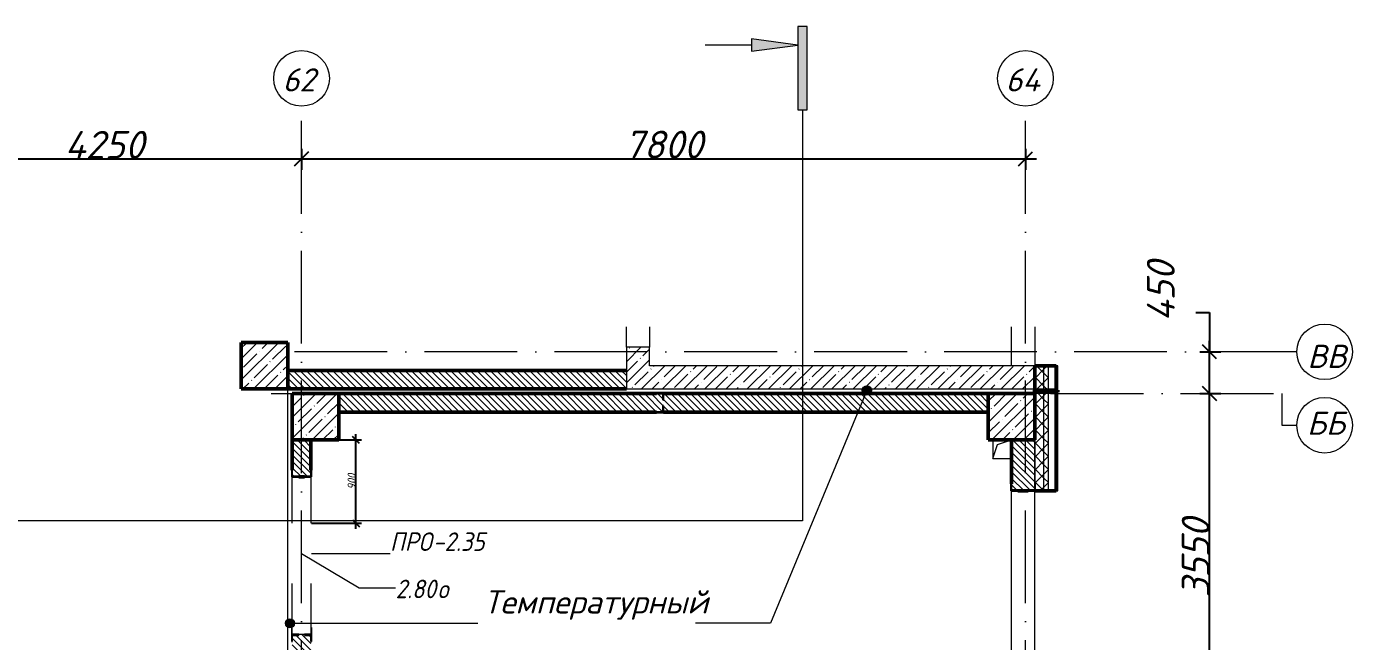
# Model space of a CAD drawing. Header units: millimetres. Extents: x -537608 to 253996, y -217170 to 186033.
# Drawn here: x -94262 to -79973, y -12632 to -5998 of the extents above; entities that cross this region are included whole.
import ezdxf

# ---------------------------------------------------------------- set-up
doc = ezdxf.new("R2010")
doc.units = ezdxf.units.MM
doc.linetypes.add('50_200_ШТРИХ_1Т_ш5_п1_п1_', pattern=[1400, 1000, -200, 0, -200])
for name, color, linetype, lineweight in [('A-____-____-DIMS', 7, 'Continuous', 9), ('A-FLOR-____-OTLN', 7, 'Continuous', 9), ('A-GENM-____-IDEN', 7, 'Continuous', 9), ('A-GENM-____-MCUT', 7, 'Continuous', 25), ('A-GENM-____-OTLN', 7, 'Continuous', 9), ('A-GENM-____-OTLN-1', 7, 'Continuous', 25), ('A-GLAZ-____-IDEN', 7, 'Continuous', 9), ('A-WALL-____-MCUT-1', 7, 'Continuous', 9), ('A-WALL-____-MCUT-2', 7, 'Continuous', 50), ('A-WALL-____-MCUT-3', 7, 'Continuous', 9), ('A-WALL-____-OTLN', 7, 'Continuous', 9), ('A-WALL-____-PATT-1', 7, 'Continuous', 9), ('A-WALL-FNSH-MCUT-1', 7, 'Continuous', 9), ('G-____-____-SYMB', 7, 'Continuous', 9), ('G-____-____-TEXT', 7, 'Continuous', 9), ('I-WALL-____-OTLN', 7, 'Continuous', 9), ('S-COLS-____-MCUT', 7, 'Continuous', 50), ('S-COLS-____-OTLN', 7, 'Continuous', 9), ('S-GRID-____-IDEN', 7, 'Continuous', 9), ('S-GRID-____-OTLN', 7, 'Continuous', 9), ('S-GRID-____-OTLN-1', 7, '50_200_ШТРИХ_1Т_ш5_п1_п1_', 9)]:
    doc.layers.add(name, color=color, linetype=linetype, lineweight=lineweight)
doc.layers.add('G-____-____-SYMB-1', color=9, linetype='Continuous', lineweight=9, true_color=0x808080)
doc.styles.add('ISOCPEUR_I', font='isocpeui.ttf', dxfattribs={"height": 300})
doc.styles.add('ISOCPEUR_I_7', font='isocpeui.ttf', dxfattribs={"width": 0.9, "height": 90})
doc.styles.add('ISOCPEUR_I_9', font='isocpeui.ttf', dxfattribs={"width": 0.9, "height": 250})
doc.dimstyles.new('ISO-1_8_0_9К_СРЕДНИЙ_Кладочные_2', dxfattribs={"dimscale": 304.8, "dimtxt": 89.638306, "dimasz": 0.246063, "dimexe": 0.19685, "dimexo": 0, "dimgap": 0, "dimtad": 1, "dimdec": 3, "dimrnd": 0.001, "dimdsep": 46, "dimtxsty": 'ISOCPEUR_I_7', "dimblk1": 'OBLIQUE', "dimblk2": 'OBLIQUE', "dimsah": 1, "dimcen": 0.09, "dimdle": 0.19685, "dimazin": 0, "dimtfac": 1, "dimtdec": 4, "dimtix": 1, "dimtmove": 1, "dimatfit": 3, "dimfxl": 1, "dimtvp": 1, "dimtolj": 1, "dimtzin": 0, "dimarcsym": 2})
doc.dimstyles.new('ISO-2_5_0_9К_БОЛЬШОЙ_ОСИ', dxfattribs={"dimscale": 304.8, "dimtxt": 248.995294, "dimasz": 0.492126, "dimexe": 0.393701, "dimexo": 0, "dimgap": 0, "dimtad": 1, "dimdec": 0, "dimzin": 0, "dimdsep": 46, "dimtxsty": 'ISOCPEUR_I', "dimblk1": 'OBLIQUE', "dimblk2": 'OBLIQUE', "dimsah": 1, "dimcen": 0.09, "dimdle": 0.393701, "dimazin": 0, "dimtfac": 1, "dimtdec": 4, "dimtix": 1, "dimtmove": 0, "dimatfit": 3, "dimfxl": 1, "dimtvp": 1, "dimtolj": 1, "dimtzin": 0, "dimarcsym": 2})
doc.dimstyles.new('ISO-2_5_0_9К_БОЛЬШОЙ_ОСИ_1', dxfattribs={"dimscale": 304.8, "dimtxt": 248.995294, "dimasz": 0.492126, "dimexe": 0.393701, "dimexo": 0, "dimgap": 0, "dimtad": 1, "dimdec": 0, "dimzin": 0, "dimdsep": 46, "dimtxsty": 'ISOCPEUR_I', "dimblk1": 'OBLIQUE', "dimblk2": 'OBLIQUE', "dimsah": 1, "dimcen": 0.09, "dimdle": 0.393701, "dimazin": 0, "dimtfac": 1, "dimtdec": 4, "dimtix": 1, "dimtmove": 1, "dimatfit": 3, "dimfxl": 1, "dimtvp": 1, "dimtolj": 1, "dimtzin": 0, "dimarcsym": 2})
pattern_1 = [(135, (-184647.673, -56738.29), (-35.35534, -35.35534), [])]
pattern_2 = [(45, (-184647.67, -56738.29), (-70.71068, 70.71068), []), (135, (-184647.67, -56738.29), (-70.71068, -70.71068), [])]
pattern_3 = [(45, (-184647.67, -56738.29), (-114.04925, 114.04925), []), (45, (-184533.62, -56738.29), (-114.04925, 114.04925), [201.612, -40.322, 3.353, -36.97])]
pattern_4 = [(45, (-184647.67, -56738.29), (-85.53659, 85.53659), []), (45, (-184590.65, -56738.29), (-85.53659, 85.53659), [])]

# ---------------------------------------------------------------- blocks, each defined once
blk = doc.blocks.new('BSC_Колонна _Прямоугольная - 500х500-V119-АР1_План отверстий 2 этажа в осях 1-64_А-ГГ')
at = {"layer": 'S-COLS-____-OTLN'}
h = blk.add_hatch(dxfattribs=at)
h.set_pattern_fill('FP_149', color=256, style=0, pattern_type=2)
h.set_pattern_definition([(45, (-101000, -46531.04), (-114.04925, 114.04925), []), (45, (-100885.95, -46531.04), (-114.04925, 114.04925), [201.613, -40.323, 3.353, -36.97])])
h.paths.add_polyline_path([(-250, -250), (250, -250), (250, 250), (-250, 250), (-250, -215)], flags=0)
at = {"layer": 'S-COLS-____-MCUT'}
for p, q in [((250, 250), (-250, 250)), ((-250, 250), (-250, -250)), ((250, -250), (250, 250)), ((-250, -250), (250, -250))]:
    blk.add_line(p, q, dxfattribs=at)
blk = doc.blocks.new('BSC_Колонна _Прямоугольная - 500х500-V120-АР1_План отверстий 2 этажа в осях 1-64_А-ГГ')
at = {"layer": 'S-COLS-____-OTLN'}
h = blk.add_hatch(dxfattribs=at)
h.set_pattern_fill('FP_150', color=256, style=0, pattern_type=2)
h.set_pattern_definition([(45, (-93500, -46531.04), (-114.04925, 114.04925), []), (45, (-93385.95, -46531.04), (-114.04925, 114.04925), [201.613, -40.323, 3.353, -36.97])])
h.paths.add_polyline_path([(-250, -250), (250, -250), (250, 250), (-250, 250)], flags=0)
at = {"layer": 'S-COLS-____-MCUT'}
for p, q in [((250, 250), (-250, 250)), ((-250, 250), (-250, -250)), ((250, -250), (250, 250)), ((-250, -250), (250, -250))]:
    blk.add_line(p, q, dxfattribs=at)
blk = doc.blocks.new('BSC_Колонна _Прямоугольная - 500х500-V128-АР1_План отверстий 2 этажа в осях 1-64_А-ГГ')
at = {"layer": 'S-COLS-____-OTLN'}
h = blk.add_hatch(dxfattribs=at)
h.set_pattern_fill('FP_158', color=256, style=0, pattern_type=2)
h.set_pattern_definition([(45, (-92950, -47081.04), (-114.04925, 114.04925), []), (45, (-92835.95, -47081.04), (-114.04925, 114.04925), [201.613, -40.323, 3.353, -36.97])])
h.paths.add_polyline_path([(-250, -250), (250, -250), (250, 250), (-250, 250)], flags=0)
at = {"layer": 'S-COLS-____-MCUT'}
for p, q in [((250, 250), (-250, 250)), ((-250, 250), (-250, -250)), ((250, -250), (250, 250)), ((-250, -250), (250, -250))]:
    blk.add_line(p, q, dxfattribs=at)
blk = doc.blocks.new('Фахверк_СКБ_Уголок - 250_2700-27497298-АР1_План отверстий 2 этажа в осях 1-64_А-ГГ')
at = {"layer": 'A-GENM-____-MCUT'}
for p, q in [((200, 181), (125, 181)), ((125, 181), (125, 106)), ((131, 106), (131, 175)), ((131, 175), (200, 175)), ((200, 175), (200, 181)), ((125, 106), (131, 106)), ((131, -6), (125, -6)), ((125, -6), (125, -81)), ((125, -81), (200, -81)), ((131, -75), (131, -6)), ((200, -75), (131, -75)), ((200, -81), (200, -75))]:
    blk.add_line(p, q, dxfattribs=at)
blk = doc.blocks.new('Фахверк_СКБ_Уголок - 200_3550-28267367-АР1_План отверстий 2 этажа в осях 1-64_А-ГГ')
at = {"layer": 'A-GENM-____-MCUT'}
for p, q in [((200, 156), (125, 156)), ((125, 156), (125, 81)), ((131, 81), (131, 150)), ((131, 150), (200, 150)), ((200, 150), (200, 156)), ((125, 81), (131, 81)), ((131, 19), (125, 19)), ((125, 19), (125, -56)), ((131, -50), (131, 19)), ((125, -56), (200, -56)), ((200, -50), (131, -50)), ((200, -56), (200, -50))]:
    blk.add_line(p, q, dxfattribs=at)
blk = doc.blocks.new('Фахверк_СКБ_Уголок - 200_3960-28268576-АР1_План отверстий 2 этажа в осях 1-64_А-ГГ')
at = {"layer": 'A-GENM-____-MCUT'}
for p, q in [((200, 156), (125, 156)), ((125, 156), (125, 81)), ((131, 81), (131, 150)), ((131, 150), (200, 150)), ((200, 150), (200, 156)), ((125, 81), (131, 81)), ((131, 19), (125, 19)), ((125, 19), (125, -56)), ((131, -50), (131, 19)), ((125, -56), (200, -56)), ((200, -50), (131, -50)), ((200, -56), (200, -50))]:
    blk.add_line(p, q, dxfattribs=at)
blk = doc.blocks.new('154_Стойка_СКБ_Уголок - СМ-2480_200-28346303-АР1_План отверстий 2 этажа в осях 1-64_А-ГГ')
at = {"layer": 'A-GENM-____-MCUT'}
for p, q in [((125, 156), (125, 81)), ((200, 156), (125, 156)), ((131, 81), (131, 150)), ((131, 150), (200, 150)), ((200, 150), (200, 156)), ((125, 81), (131, 81)), ((131, 19), (125, 19)), ((125, 19), (125, -56)), ((131, -50), (131, 19)), ((125, -56), (200, -56)), ((200, -50), (131, -50)), ((200, -56), (200, -50))]:
    blk.add_line(p, q, dxfattribs=at)
blk = doc.blocks.new('Стойка_Влож_Полоса боковая - Полоса-28213942-АР1_План отверстий 2 этажа в осях 1-64_А-ГГ')
at = {"layer": 'A-GENM-____-OTLN'}
for p, q in [((-5, 60), (0, 60)), ((-5, -60), (-5, 60)), ((0, 31), (0, -31)), ((0, -60), (-5, -60))]:
    blk.add_line(p, q, dxfattribs=at)
blk = doc.blocks.new('Стойка_Влож_Уголок_Опорный - Уголок-28213941-АР1_План отверстий 2 этажа в осях 1-64_А-ГГ')
at = {"layer": 'A-GENM-____-OTLN'}
for p, q in [((-212, -6), (-212, 0)), ((0, 0), (0, -6)), ((-212, -75), (-212, -6)), ((-212, -6), (-206, -6)), ((-212, -75), (-206, -75)), ((-6, -6), (0, -6)), ((-6, -75), (0, -75)), ((0, -6), (0, -75))]:
    blk.add_line(p, q, dxfattribs=at)
blk = doc.blocks.new('AR_Отверстие прямоугольное _в плите_ - AR_Отверстие прямоугольное _в плите_-30511543-АР1_План отверстий 2 этажа в осях 1-64_А-ГГ')
at = {"layer": 'A-GENM-____-OTLN'}
for p, q in [((-100, 100), (-100, -100)), ((-100, -100), (-50, 50)), ((-50, 50), (100, 100)), ((-100, -100), (100, -100))]:
    blk.add_line(p, q, dxfattribs=at)
blk = doc.blocks.new('Стены 13 - Стены 4-31812941-АР1_План отверстий 2 этажа в осях 1-64_А-ГГ')
at = {"layer": 'A-WALL-____-MCUT-2'}
for p, q in [((-1844, 41030), (-1844, 41010)), ((-1594, 41030), (-1844, 41030)), ((-1844, 41010), (-1594, 41010)), ((-1594, 41010), (-1594, 41030))]:
    blk.add_line(p, q, dxfattribs=at)
blk = doc.blocks.new('Ось сетки - Круг_Ø6_00__ISO-2_5_0_9K_-25732049-АР1_План отверстий 2 этажа в осях 1-64_А-ГГ')
at = {"layer": 'S-GRID-____-IDEN'}
blk.add_circle((0, 0), 3, dxfattribs=at)
blk = doc.blocks.new('_Oblique')
at = {"color": 0, "linetype": 'ByBlock', "lineweight": -2}
blk.add_line((-0.5, -0.5), (0.5, 0.5), dxfattribs=at)
blk = doc.blocks.new('*D2522')
at = {"layer": 'A-____-____-DIMS', "color": 0, "lineweight": -2, "transparency": 16777216}
for p, q in [((-81513, -13627), (-81513, -9837)), ((-81619, -9957), (-81393, -9957)), ((-81619, -13507), (-81393, -13507))]:
    blk.add_line(p, q, dxfattribs=at)
at = {"layer": 'Defpoints', "color": 0, "transparency": 16777216}
for p in [(-81619, -9957), (-81513, -9957), (-81619, -13507)]:
    blk.add_point(p, dxfattribs=at)
at = {"layer": 'A-____-____-DIMS', "color": 0, "lineweight": -2, "transparency": 16777216, "xscale": 150, "yscale": 150, "zscale": 150}
for p, rotation in [((-81513, -9957), 90), ((-81513, -13507), 270)]:
    blk.add_blockref('_Oblique', p, dxfattribs=dict(at, rotation=rotation))
at = {"layer": 'A-____-____-DIMS', "color": 0, "transparency": 16777216, "insert": (-81663, -11732), "char_height": 300, "width": 758.48, "attachment_point": 5, "rotation": 90, "style": 'ISOCPEUR_I'}
blk.add_mtext('\\A1;3550', dxfattribs=at)
blk = doc.blocks.new('*D2523')
at = {"layer": 'A-____-____-DIMS', "color": 0, "lineweight": -2, "transparency": 16777216}
for p, q in [((-81663, -9084), (-81513, -9084)), ((-81513, -9084), (-81513, -9507)), ((-81513, -10077), (-81513, -9387)), ((-81619, -9507), (-81393, -9507)), ((-81619, -9957), (-81393, -9957))]:
    blk.add_line(p, q, dxfattribs=at)
at = {"layer": 'Defpoints', "color": 0, "transparency": 16777216}
for p in [(-81619, -9507), (-81513, -9507), (-81619, -9957)]:
    blk.add_point(p, dxfattribs=at)
at = {"layer": 'A-____-____-DIMS', "color": 0, "lineweight": -2, "transparency": 16777216, "xscale": 150, "yscale": 150, "zscale": 150}
for p, rotation in [((-81513, -9507), 90), ((-81513, -9957), 270)]:
    blk.add_blockref('_Oblique', p, dxfattribs=dict(at, rotation=rotation))
at = {"layer": 'A-____-____-DIMS', "color": 0, "transparency": 16777216, "insert": (-82189, -9180), "char_height": 300, "width": 591.84, "attachment_point": 1, "rotation": 90, "line_spacing_factor": 1.149209, "style": 'ISOCPEUR_I'}
blk.add_mtext('\\A1;450', dxfattribs=at)
blk = doc.blocks.new('Разрез - Заголовок разреза-10218885-АР1_План отверстий 2 этажа в осях 1-64_А-ГГ')
at = {"layer": 'G-____-____-SYMB'}
for points in [[(0, 0.5), (0, -0.5), (-9, -0.5), (-9, 0.5)], [(-6.34, -5.5), (-7.66, -5.5), (-7, -0.5)]]:
    blk.add_hatch(color=256, dxfattribs=at).paths.add_polyline_path(points, flags=0)
for p, q in [((0, 0.5), (-9, 0.5)), ((-9, 0.5), (-9, -0.5)), ((0, -0.5), (0, 0.5)), ((-9, -0.5), (0, -0.5)), ((-7, -0.5), (-7.66, -5.5)), ((-6.34, -5.5), (-7, -0.5)), ((-7.66, -5.5), (-6.34, -5.5)), ((-7, -5.5), (-7, -10.5))]:
    blk.add_line(p, q, dxfattribs=at)
blk = doc.blocks.new('*D2411')
at = {"layer": 'A-____-____-DIMS', "color": 0, "lineweight": -2, "transparency": 16777216}
for p, q in [((-95668, -7424), (-91178, -7424)), ((-95548, -7317), (-95548, -7544)), ((-91298, -7317), (-91298, -7544))]:
    blk.add_line(p, q, dxfattribs=at)
at = {"layer": 'Defpoints', "color": 0, "transparency": 16777216}
for p in [(-95548, -7317), (-91298, -7317), (-91298, -7424)]:
    blk.add_point(p, dxfattribs=at)
at = {"layer": 'A-____-____-DIMS', "color": 0, "lineweight": -2, "transparency": 16777216, "xscale": 150, "yscale": 150, "zscale": 150, "rotation": 180}
blk.add_blockref('_Oblique', (-95548, -7424), dxfattribs=at)
at = {"layer": 'A-____-____-DIMS', "color": 0, "lineweight": -2, "transparency": 16777216, "xscale": 150, "yscale": 150, "zscale": 150}
blk.add_blockref('_Oblique', (-91298, -7424), dxfattribs=at)
at = {"layer": 'A-____-____-DIMS', "color": 0, "transparency": 16777216, "insert": (-93423, -7274), "char_height": 300, "width": 781.46, "attachment_point": 5, "style": 'ISOCPEUR_I'}
blk.add_mtext('\\A1;4250', dxfattribs=at)
blk = doc.blocks.new('*D2412')
at = {"layer": 'A-____-____-DIMS', "color": 0, "lineweight": -2, "transparency": 16777216}
for p, q in [((-91418, -7424), (-83378, -7424)), ((-91298, -7317), (-91298, -7544)), ((-83498, -7317), (-83498, -7544))]:
    blk.add_line(p, q, dxfattribs=at)
at = {"layer": 'Defpoints', "color": 0, "transparency": 16777216}
for p in [(-91298, -7317), (-83498, -7317), (-83498, -7424)]:
    blk.add_point(p, dxfattribs=at)
at = {"layer": 'A-____-____-DIMS', "color": 0, "lineweight": -2, "transparency": 16777216, "xscale": 150, "yscale": 150, "zscale": 150, "rotation": 180}
blk.add_blockref('_Oblique', (-91298, -7424), dxfattribs=at)
at = {"layer": 'A-____-____-DIMS', "color": 0, "lineweight": -2, "transparency": 16777216, "xscale": 150, "yscale": 150, "zscale": 150}
blk.add_blockref('_Oblique', (-83498, -7424), dxfattribs=at)
at = {"layer": 'A-____-____-DIMS', "color": 0, "transparency": 16777216, "insert": (-87398, -7272), "char_height": 300, "width": 758.48, "attachment_point": 5, "style": 'ISOCPEUR_I'}
blk.add_mtext('\\A1;7800', dxfattribs=at)
blk = doc.blocks.new('*D2435')
at = {"layer": 'A-____-____-DIMS', "color": 0, "lineweight": -2, "transparency": 16777216}
for p, q in [((-90712, -11417), (-90712, -10397)), ((-90898, -10457), (-90652, -10457)), ((-91192, -11357), (-90652, -11357))]:
    blk.add_line(p, q, dxfattribs=at)
at = {"layer": 'Defpoints', "color": 0, "transparency": 16777216}
for p in [(-90898, -10457), (-90712, -10457), (-91192, -11357)]:
    blk.add_point(p, dxfattribs=at)
at = {"layer": 'A-____-____-DIMS', "color": 0, "lineweight": -2, "transparency": 16777216, "xscale": 75, "yscale": 75, "zscale": 75}
for p, rotation in [((-90712, -10457), 90), ((-90712, -11357), 270)]:
    blk.add_blockref('_Oblique', p, dxfattribs=dict(at, rotation=rotation))
at = {"layer": 'A-____-____-DIMS', "color": 0, "transparency": 16777216, "insert": (-90757, -10907), "char_height": 90, "width": 409.58, "attachment_point": 5, "rotation": 90, "style": 'ISOCPEUR_I_7'}
blk.add_mtext('\\A1;900', dxfattribs=at)

msp = doc.modelspace()

# ---------------------------------------------------------------- hatches: boundary and pattern name
at = {"layer": 'A-WALL-____-PATT-1'}
h = msp.add_hatch(dxfattribs=at)
h.set_pattern_fill('FP_25', color=256, style=0, pattern_type=2)
h.set_pattern_definition(pattern_3)
h.paths.add_polyline_path([(-87547.6725, -9657.2474), (-87547.6725, -9457.2474), (-87797.6725, -9457.2474), (-87797.6725, -9657.2474)], flags=0)
h = msp.add_hatch(dxfattribs=at)
h.set_pattern_fill('FP_6', color=256, style=0, pattern_type=2)
h.set_pattern_definition(pattern_1)
h.paths.add_polyline_path([(-87797.6725, -9907.2474), (-87797.6725, -9707.2474), (-91447.6725, -9707.2474), (-91447.6725, -9907.2474), (-89218.2906, -9907.2474)], flags=0)
h = msp.add_hatch(dxfattribs=at)
h.set_pattern_fill('FP_25', color=256, style=0, pattern_type=2)
h.set_pattern_definition(pattern_3)
h.paths.add_polyline_path([(-83397.6725, -9907.2474), (-83397.6725, -9657.2474), (-87797.6725, -9657.2474), (-87797.6725, -9907.2474), (-83915.8977, -9907.2474)], flags=0)
h = msp.add_hatch(dxfattribs=at)
h.set_pattern_fill('FP_1', color=256, style=0, pattern_type=2)
h.set_pattern_definition(pattern_2)
h.paths.add_polyline_path([(-83297.6725, -9922.2474), (-83297.6725, -9657.2474), (-83397.6725, -9657.2474), (-83397.6725, -9922.2474)], flags=0)
h = msp.add_hatch(dxfattribs=at)
h.set_pattern_fill('FP_1', color=256, style=0, pattern_type=2)
h.set_pattern_definition(pattern_2)
h.paths.add_polyline_path([(-83247.6725, -9922.2474), (-83247.6725, -9657.2474), (-83297.6725, -9657.2474), (-83297.6725, -9922.2474)], flags=0)
h = msp.add_hatch(dxfattribs=at)
h.set_pattern_fill('FP_3', color=256, style=0, pattern_type=2)
h.set_pattern_definition(pattern_4)
h.paths.add_polyline_path([(-83147.6725, -9922.2474), (-83147.6725, -9657.2474), (-83167.6725, -9657.2474), (-83167.6725, -9922.2474)], flags=0)
h = msp.add_hatch(dxfattribs=at)
h.set_pattern_fill('FP_6', color=256, style=0, pattern_type=2)
h.set_pattern_definition(pattern_1)
h.paths.add_polyline_path([(-83897.6725, -10157.2474), (-83897.6725, -9957.2474), (-87397.6725, -9957.2474), (-87397.6725, -10026.2474), (-87403.6725, -10026.2474), (-87403.6725, -9957.2474), (-90897.6725, -9957.2474), (-90897.6725, -10157.2474), (-87403.6725, -10157.2474), (-87403.6725, -10088.2474), (-87397.6725, -10088.2474), (-87397.6725, -10157.2474), (-83915.8977, -10157.2474)], flags=0)
h = msp.add_hatch(dxfattribs=at)
h.set_pattern_fill('FP_1', color=256, style=0, pattern_type=2)
h.set_pattern_definition(pattern_2)
h.paths.add_polyline_path([(-83297.6725, -58757.2474), (-83297.6725, -57807.2474), (-83391.6725, -57807.2474), (-83391.6725, -57882.2474), (-83397.6725, -57882.2474), (-83397.6725, -58757.2474)], flags=0)
h.paths.add_polyline_path([(-83391.6725, -56007.2474), (-83297.6725, -56007.2474), (-83297.6725, -54807.2474), (-83391.6725, -54807.2474), (-83391.6725, -54882.2474), (-83397.6725, -54882.2474), (-83397.6725, -55932.2474), (-83391.6725, -55932.2474), (-83391.6725, -56002.3808)], flags=0)
h.paths.add_polyline_path([(-83391.6725, -53007.2474), (-83297.6725, -53007.2474), (-83297.6725, -51807.2474), (-83391.6725, -51807.2474), (-83391.6725, -51882.2474), (-83397.6725, -51882.2474), (-83397.6725, -52932.2474), (-83391.6725, -52932.2474), (-83391.6725, -53001.2474)], flags=0)
h.paths.add_polyline_path([(-83297.6725, -50007.2474), (-83297.6725, -48807.2474), (-83391.6725, -48807.2474), (-83391.6725, -48882.2474), (-83397.6725, -48882.2474), (-83397.6725, -49932.2474), (-83391.6725, -49932.2474), (-83391.6725, -50007.2474)], flags=0)
h.paths.add_polyline_path([(-83297.6725, -47007.2474), (-83297.6725, -45807.2474), (-83391.6725, -45807.2474), (-83391.6725, -45882.2474), (-83397.6725, -45882.2474), (-83397.6725, -46932.2474), (-83391.6725, -46932.2474), (-83391.6725, -47007.2474)], flags=0)
h.paths.add_polyline_path([(-83297.6725, -44007.2474), (-83297.6725, -42807.2474), (-83391.6725, -42807.2474), (-83391.6725, -42882.2474), (-83397.6725, -42882.2474), (-83397.6725, -43932.2474), (-83391.6725, -43932.2474), (-83391.6725, -44007.2474)], flags=0)
h.paths.add_polyline_path([(-83391.6725, -41007.2474), (-83297.6725, -41007.2474), (-83297.6725, -39807.2474), (-83391.6725, -39807.2474), (-83391.6725, -39882.2474), (-83397.6725, -39882.2474), (-83397.6725, -40932.2474), (-83391.6725, -40932.2474), (-83391.6725, -41001.2474)], flags=0)
h.paths.add_polyline_path([(-83391.6725, -38007.2474), (-83297.6725, -38007.2474), (-83297.6725, -36807.2474), (-83391.6725, -36807.2474), (-83391.6725, -36882.2474), (-83397.6725, -36882.2474), (-83397.6725, -37932.2474), (-83391.6725, -37932.2474), (-83391.6725, -38001.2474)], flags=0)
h.paths.add_polyline_path([(-83297.6725, -32007.2474), (-83297.6725, -30807.2474), (-83391.6725, -30807.2474), (-83391.6725, -30882.2474), (-83397.6725, -30882.2474), (-83397.6725, -31932.2474), (-83391.6725, -31932.2474), (-83391.6725, -32007.2474)], flags=0)
h.paths.add_polyline_path([(-83391.6725, -29007.2474), (-83297.6725, -29007.2474), (-83297.6725, -27807.2474), (-83391.6725, -27807.2474), (-83391.6725, -27882.2474), (-83397.6725, -27882.2474), (-83397.6725, -28932.2474), (-83391.6725, -28932.2474), (-83391.6725, -29001.2474)], flags=0)
h.paths.add_polyline_path([(-83391.6725, -26007.2474), (-83297.6725, -26007.2474), (-83297.6725, -24807.2474), (-83391.6725, -24807.2474), (-83391.6725, -24882.2474), (-83397.6725, -24882.2474), (-83397.6725, -25932.2474), (-83391.6725, -25932.2474), (-83391.6725, -26001.2474)], flags=0)
h.paths.add_polyline_path([(-83297.6725, -23007.2474), (-83297.6725, -21807.2474), (-83391.6725, -21807.2474), (-83391.6725, -21882.2474), (-83397.6725, -21882.2474), (-83397.6725, -22932.2474), (-83391.6725, -22932.2474), (-83391.6725, -23007.2474)], flags=0)
h.paths.add_polyline_path([(-83391.6725, -20007.2474), (-83297.6725, -20007.2474), (-83297.6725, -18807.2474), (-83391.6725, -18807.2474), (-83391.6725, -18882.2474), (-83397.6725, -18882.2474), (-83397.6725, -19932.2474), (-83391.6725, -19932.2474), (-83391.6725, -20001.2474)], flags=0)
h.paths.add_polyline_path([(-83297.6725, -17007.2474), (-83297.6725, -15807.2474), (-83391.6725, -15807.2474), (-83391.6725, -15882.2474), (-83397.6725, -15882.2474), (-83397.6725, -16932.2474), (-83391.6725, -16932.2474), (-83391.6725, -17007.2474)], flags=0)
h.paths.add_polyline_path([(-83391.6725, -11007.2474), (-83297.6725, -11007.2474), (-83297.6725, -9942.2474), (-83397.6725, -9942.2474), (-83397.6725, -10932.2474), (-83391.6725, -10932.2474), (-83391.6725, -11001.2474)], flags=0)
h = msp.add_hatch(dxfattribs=at)
h.set_pattern_fill('FP_1', color=256, style=0, pattern_type=2)
h.set_pattern_definition(pattern_2)
h.paths.add_polyline_path([(-83297.6725, -58807.2474), (-83247.6725, -58807.2474), (-83247.6725, -57807.2474), (-83297.6725, -57807.2474), (-83297.6725, -58757.2474)], flags=0)
h.paths.add_polyline_path([(-83297.6725, -56007.2474), (-83247.6725, -56007.2474), (-83247.6725, -54807.2474), (-83297.6725, -54807.2474), (-83297.6725, -56002.3808)], flags=0)
h.paths.add_polyline_path([(-83247.6725, -53007.2474), (-83247.6725, -51807.2474), (-83297.6725, -51807.2474), (-83297.6725, -53007.2474)], flags=0)
h.paths.add_polyline_path([(-83297.6725, -50007.2474), (-83247.6725, -50007.2474), (-83247.6725, -48807.2474), (-83297.6725, -48807.2474), (-83297.6725, -49982.4228)], flags=0)
h.paths.add_polyline_path([(-83297.6725, -47007.2474), (-83247.6725, -47007.2474), (-83247.6725, -45807.2474), (-83297.6725, -45807.2474), (-83297.6725, -46542.4469)], flags=0)
h.paths.add_polyline_path([(-83247.6725, -44007.2474), (-83247.6725, -42807.2474), (-83297.6725, -42807.2474), (-83297.6725, -44007.2474)], flags=0)
h.paths.add_polyline_path([(-83297.6725, -41007.2474), (-83247.6725, -41007.2474), (-83247.6725, -39807.2474), (-83297.6725, -39807.2474), (-83297.6725, -40522.4889)], flags=0)
h.paths.add_polyline_path([(-83297.6725, -38007.2474), (-83247.6725, -38007.2474), (-83247.6725, -36807.2474), (-83297.6725, -36807.2474), (-83297.6725, -37082.5129)], flags=0)
h.paths.add_polyline_path([(-83247.6725, -32007.2474), (-83247.6725, -30807.2474), (-83297.6725, -30807.2474), (-83297.6725, -32007.2474)], flags=0)
h.paths.add_polyline_path([(-83247.6725, -29007.2474), (-83247.6725, -27807.2474), (-83297.6725, -27807.2474), (-83297.6725, -29007.2474)], flags=0)
h.paths.add_polyline_path([(-83247.6725, -26007.2474), (-83247.6725, -24807.2474), (-83297.6725, -24807.2474), (-83297.6725, -26007.2474)], flags=0)
h.paths.add_polyline_path([(-83247.6725, -23007.2474), (-83247.6725, -21807.2474), (-83297.6725, -21807.2474), (-83297.6725, -23007.2474)], flags=0)
h.paths.add_polyline_path([(-83297.6725, -20007.2474), (-83247.6725, -20007.2474), (-83247.6725, -18807.2474), (-83297.6725, -18807.2474), (-83297.6725, -19882.633)], flags=0)
h.paths.add_polyline_path([(-83247.6725, -17007.2474), (-83247.6725, -15807.2474), (-83297.6725, -15807.2474), (-83297.6725, -17007.2474)], flags=0)
h.paths.add_polyline_path([(-83297.6725, -11007.2474), (-83247.6725, -11007.2474), (-83247.6725, -9942.2474), (-83297.6725, -9942.2474), (-83297.6725, -10422.699)], flags=0)
h = msp.add_hatch(dxfattribs=at)
h.set_pattern_fill('FP_3', color=256, style=0, pattern_type=2)
h.set_pattern_definition(pattern_4)
h.paths.add_polyline_path([(-83167.6725, -58907.2474), (-83147.6725, -58907.2474), (-83147.6725, -57807.2474), (-83167.6725, -57807.2474), (-83167.6725, -58887.2474)], flags=0)
h.paths.add_polyline_path([(-83147.6725, -56007.2474), (-83147.6725, -54807.2474), (-83167.6725, -54807.2474), (-83167.6725, -56007.2474)], flags=0)
h.paths.add_polyline_path([(-83147.6725, -53007.2474), (-83147.6725, -51807.2474), (-83167.6725, -51807.2474), (-83167.6725, -53007.2474)], flags=0)
h.paths.add_polyline_path([(-83147.6725, -50007.2474), (-83147.6725, -48807.2474), (-83167.6725, -48807.2474), (-83167.6725, -50007.2474)], flags=0)
h.paths.add_polyline_path([(-83167.6725, -47007.2474), (-83147.6725, -47007.2474), (-83147.6725, -45807.2474), (-83167.6725, -45807.2474), (-83167.6725, -46542.4469)], flags=0)
h.paths.add_polyline_path([(-83167.6725, -44007.2474), (-83147.6725, -44007.2474), (-83147.6725, -42807.2474), (-83167.6725, -42807.2474), (-83167.6725, -43962.4649)], flags=0)
h.paths.add_polyline_path([(-83167.6725, -41007.2474), (-83147.6725, -41007.2474), (-83147.6725, -39807.2474), (-83167.6725, -39807.2474), (-83167.6725, -40522.4889)], flags=0)
h.paths.add_polyline_path([(-83167.6725, -38007.2474), (-83147.6725, -38007.2474), (-83147.6725, -36807.2474), (-83167.6725, -36807.2474), (-83167.6725, -37082.5129)], flags=0)
h.paths.add_polyline_path([(-83147.6725, -32007.2474), (-83147.6725, -30807.2474), (-83167.6725, -30807.2474), (-83167.6725, -32007.2474)], flags=0)
h.paths.add_polyline_path([(-83167.6725, -29007.2474), (-83147.6725, -29007.2474), (-83147.6725, -27807.2474), (-83167.6725, -27807.2474), (-83167.6725, -28482.5729)], flags=0)
h.paths.add_polyline_path([(-83167.6725, -26007.2474), (-83147.6725, -26007.2474), (-83147.6725, -24807.2474), (-83167.6725, -24807.2474), (-83167.6725, -25042.597)], flags=0)
h.paths.add_polyline_path([(-83167.6725, -23007.2474), (-83147.6725, -23007.2474), (-83147.6725, -21807.2474), (-83167.6725, -21807.2474), (-83167.6725, -22462.615)], flags=0)
h.paths.add_polyline_path([(-83147.6725, -20007.2474), (-83147.6725, -18807.2474), (-83167.6725, -18807.2474), (-83167.6725, -20007.2474)], flags=0)
h.paths.add_polyline_path([(-83167.6725, -17007.2474), (-83147.6725, -17007.2474), (-83147.6725, -15807.2474), (-83167.6725, -15807.2474), (-83167.6725, -16442.657)], flags=0)
h.paths.add_polyline_path([(-83147.6725, -11007.2474), (-83147.6725, -9942.2474), (-83167.6725, -9942.2474), (-83167.6725, -11007.2474)], flags=0)
h = msp.add_hatch(dxfattribs=at)
h.set_pattern_fill('FP_6', color=256, style=0, pattern_type=2)
h.set_pattern_definition(pattern_1)
h.paths.add_polyline_path([(-91397.6725, -13807.2474), (-91197.6725, -13807.2474), (-91198.6325, -12563.2474), (-91266.6725, -12563.2474), (-91266.6725, -12557.2474), (-91328.6725, -12557.2474), (-91328.6725, -12563.2474), (-91397.6725, -12563.2474), (-91397.6725, -13002.681)], flags=0)
h.paths.add_polyline_path([(-91266.6725, -10857.2474), (-91266.6725, -10851.2474), (-91197.6725, -10851.2474), (-91197.6725, -10457.2474), (-91397.6725, -10457.2474), (-91397.6725, -10851.2474), (-91328.6725, -10851.2474), (-91328.6725, -10857.2474)], flags=0)
h = msp.add_hatch(dxfattribs=at)
h.set_pattern_fill('FP_6', color=256, style=0, pattern_type=2)
h.set_pattern_definition(pattern_1)
h.paths.add_polyline_path([(-83466.6725, -11007.2474), (-83466.6725, -11001.2474), (-83397.6725, -11001.2474), (-83397.6725, -10457.2474), (-83647.6725, -10457.2474), (-83647.6725, -11001.2474), (-83578.6725, -11001.2474), (-83578.6725, -11007.2474)], flags=0)
at = {"layer": 'G-____-____-TEXT'}
h = msp.add_hatch(color=256, dxfattribs=at)
edge = h.paths.add_edge_path(flags=0)
edge.add_arc((-85205.6128, -9924.9507), 50, 0, 360)
h = msp.add_hatch(color=256, dxfattribs=at)
edge = h.paths.add_edge_path(flags=0)
edge.add_arc((-91422.707, -12436.0377), 50, 0, 360)

# ---------------------------------------------------------------- linework, layer by layer
at = {"layer": 'A-FLOR-____-OTLN'}
msp.add_line((-91447.6725, -13257.2474), (-91447.6725, -9907.2474), dxfattribs=at)
at = {"layer": 'A-GENM-____-IDEN'}
msp.add_line((-91191.6725, -11682.2474), (-90344.7277, -11682.2474), dxfattribs=at)
at = {"layer": 'A-GLAZ-____-IDEN'}
for p, q in [((-91297.6725, -11682.2474), (-90677.7119, -12052.7238)), ((-90677.7119, -12052.7238), (-90284.1014, -12052.7238))]:
    msp.add_line(p, q, dxfattribs=at)
at = {"layer": 'A-WALL-____-MCUT-1'}
for p, q in [((-87547.6725, -9457.2474), (-87797.6725, -9457.2474)), ((-87797.6725, -9457.2474), (-87797.6725, -9907.2474)), ((-87547.6725, -9657.2474), (-87547.6725, -9457.2474)), ((-83397.6725, -9657.2474), (-87547.6725, -9657.2474)), ((-83397.6725, -9907.2474), (-83397.6725, -9657.2474)), ((-87797.6725, -9907.2474), (-83397.6725, -9907.2474))]:
    msp.add_line(p, q, dxfattribs=at)
at = {"layer": 'A-WALL-____-MCUT-2'}
for p, q in [((-87797.6725, -9707.2474), (-91447.6725, -9707.2474)), ((-83397.6725, -9657.2474), (-83397.6725, -9922.2474)), ((-83167.6725, -9657.2474), (-83397.6725, -9657.2474)), ((-83167.6725, -9922.2474), (-83167.6725, -9657.2474)), ((-91447.6725, -9907.2474), (-87797.6725, -9907.2474)), ((-87472.6725, -9957.2474), (-90897.6725, -9957.2474)), ((-83897.6725, -9957.2474), (-87397.6725, -9957.2474)), ((-83397.6725, -9922.2474), (-83167.6725, -9922.2474)), ((-83397.6725, -9942.2474), (-83397.6725, -9957.2474)), ((-83167.6725, -9942.2474), (-83397.6725, -9942.2474)), ((-83167.6725, -11007.2474), (-83167.6725, -9942.2474)), ((-90897.6725, -10157.2474), (-87472.6725, -10157.2474)), ((-87397.6725, -10157.2474), (-83897.6725, -10157.2474)), ((-91397.6725, -10457.2474), (-91397.6725, -10782.2474)), ((-91197.6725, -10782.2474), (-91197.6725, -10457.2474)), ((-83647.6725, -10457.2474), (-83647.6725, -10932.2474)), ((-91328.6725, -10857.2474), (-91266.6725, -10857.2474)), ((-83578.6725, -11007.2474), (-83466.6725, -11007.2474)), ((-83391.6725, -11007.2474), (-83167.6725, -11007.2474))]:
    msp.add_line(p, q, dxfattribs=at)
at = {"layer": 'A-WALL-____-MCUT-3'}
for p, q in [((-83297.6725, -9922.2474), (-83297.6725, -9657.2474)), ((-83247.6725, -9922.2474), (-83247.6725, -9657.2474)), ((-83297.6725, -11007.2474), (-83297.6725, -9942.2474)), ((-83247.6725, -11007.2474), (-83247.6725, -9942.2474)), ((-83397.6725, -10932.2474), (-83397.6725, -10457.2474)), ((-83397.6725, -10457.2474), (-83397.6725, -10932.2474))]:
    msp.add_line(p, q, dxfattribs=at)
at = {"layer": 'A-WALL-____-OTLN'}
for p, q in [((-87797.6725, -9457.2474), (-87797.6725, -9237.1088)), ((-87547.6725, -9237.1088), (-87547.6725, -9457.2474)), ((-83647.6725, -9657.2474), (-83647.6725, -9237.1088)), ((-83397.6725, -9237.1088), (-83397.6725, -9657.2474)), ((-83647.6725, -13807.2474), (-83647.6725, -11007.2474)), ((-83397.6725, -13807.2474), (-83397.6725, -11007.2474))]:
    msp.add_line(p, q, dxfattribs=at)
at = {"layer": 'A-WALL-FNSH-MCUT-1'}
for p, q in [((-83147.6725, -9657.2474), (-83167.6725, -9657.2474)), ((-83167.6725, -9657.2474), (-83167.6725, -9922.2474)), ((-83147.6725, -9922.2474), (-83147.6725, -9657.2474)), ((-83167.6725, -9922.2474), (-83147.6725, -9922.2474)), ((-83147.6725, -9942.2474), (-83167.6725, -9942.2474)), ((-83167.6725, -9942.2474), (-83167.6725, -11007.2474)), ((-83147.6725, -11007.2474), (-83147.6725, -9942.2474)), ((-83167.6725, -11007.2474), (-83147.6725, -11007.2474))]:
    msp.add_line(p, q, dxfattribs=at)
at = {"layer": 'G-____-____-SYMB-1'}
for p, q in [((-85899.4725, -6897.5836), (-85899.4725, -11331.9632)), ((-85899.4725, -11331.9632), (-102704.6748, -11331.9632))]:
    msp.add_line(p, q, dxfattribs=at)
at = {"layer": 'G-____-____-TEXT'}
for p, q in [((-85205.6128, -9924.9507), (-86244.495, -12436.0377)), ((-91422.707, -12436.0377), (-89400.1531, -12436.0377)), ((-86244.495, -12436.0377), (-87053.3202, -12436.0377))]:
    msp.add_line(p, q, dxfattribs=at)
for centre in [(-85205.6128, -9924.9507), (-91422.707, -12436.0377)]:
    msp.add_circle(centre, 50, dxfattribs=at)
at = {"layer": 'I-WALL-____-OTLN'}
for p, q in [((-91397.6725, -11357.2474), (-91397.6725, -10857.2474)), ((-91197.6725, -10857.2474), (-91197.6725, -11357.2474)), ((-91397.6725, -12557.2474), (-91397.6725, -12007.2474)), ((-91197.6725, -12007.2474), (-91197.6725, -12557.2474))]:
    msp.add_line(p, q, dxfattribs=at)
at = {"layer": 'S-GRID-____-OTLN'}
for p, q in [((-80733.6508, -9957.2474), (-80733.6508, -10298.9919)), ((-80733.6508, -10298.9919), (-80573.2659, -10298.9919))]:
    msp.add_line(p, q, dxfattribs=at)
at = {"layer": 'S-GRID-____-OTLN-1'}
for p, q in [((-91297.6725, -61220.8957), (-91297.6725, -6857.3298)), ((-83497.6725, -61220.8957), (-83497.6725, -6857.3298)), ((-80573.2659, -9507.2474), (-91626.4082, -9507.2474)), ((-91626.4082, -9957.2474), (-80733.6508, -9957.2474))]:
    msp.add_line(p, q, dxfattribs=at)

# ---------------------------------------------------------------- block references
at = {"layer": 'A-GENM-____-OTLN'}
msp.add_blockref('AR_Отверстие прямоугольное _в плите_ - AR_Отверстие прямоугольное _в плите_-30511543-АР1_План отверстий 2 этажа в осях 1-64_А-ГГ', (-83747.6725, -10557.2474), dxfattribs=at)
for name, p, rotation in [('Стойка_Влож_Уголок_Опорный - Уголок-28213941-АР1_План отверстий 2 этажа в осях 1-64_А-ГГ', (-91403.6725, -12557.2474), 180), ('Стойка_Влож_Полоса боковая - Полоса-28213942-АР1_План отверстий 2 этажа в осях 1-64_А-ГГ', (-91297.6725, -12557.2474), 269.9999999999999)]:
    msp.add_blockref(name, p, dxfattribs=dict(at, rotation=rotation))
at = {"layer": 'A-GENM-____-OTLN-1'}
for name, p, rotation in [('Фахверк_СКБ_Уголок - 200_3550-28267367-АР1_План отверстий 2 этажа в осях 1-64_А-ГГ', (-87272.6725, -10007.2474), 180), ('Фахверк_СКБ_Уголок - 200_3960-28268576-АР1_План отверстий 2 этажа в осях 1-64_А-ГГ', (-91247.6725, -10982.2474), 89.9999999999999), ('Фахверк_СКБ_Уголок - 250_2700-27497298-АР1_План отверстий 2 этажа в осях 1-64_А-ГГ', (-83472.6725, -11132.2474), 89.9999999999999), ('154_Стойка_СКБ_Уголок - СМ-2480_200-28346303-АР1_План отверстий 2 этажа в осях 1-64_А-ГГ', (-91347.6725, -12432.2474), 269.9999999999999)]:
    msp.add_blockref(name, p, dxfattribs=dict(at, rotation=rotation))
at = {"layer": 'A-WALL-____-OTLN'}
msp.add_blockref('Стены 13 - Стены 4-31812941-АР1_План отверстий 2 этажа в осях 1-64_А-ГГ', (-81554.1607, -50952.4894), dxfattribs=at)
at = {"layer": 'G-____-____-SYMB', "xscale": 99.99999999999993, "yscale": 99.99999999999993, "zscale": 99.99999999999993, "rotation": 269.9999999999996}
msp.add_blockref('Разрез - Заголовок разреза-10218885-АР1_План отверстий 2 этажа в осях 1-64_А-ГГ', (-85899.4725, -6897.5836), dxfattribs=at)
at = {"layer": 'S-COLS-____-OTLN'}
for name, p in [('BSC_Колонна _Прямоугольная - 500х500-V128-АР1_План отверстий 2 этажа в осях 1-64_А-ГГ', (-91697.6725, -9657.2474)), ('BSC_Колонна _Прямоугольная - 500х500-V120-АР1_План отверстий 2 этажа в осях 1-64_А-ГГ', (-91147.6725, -10207.2474)), ('BSC_Колонна _Прямоугольная - 500х500-V119-АР1_План отверстий 2 этажа в осях 1-64_А-ГГ', (-83647.6725, -10207.2474))]:
    msp.add_blockref(name, p, dxfattribs=at)
at = {"layer": 'S-GRID-____-IDEN', "xscale": 99.99999999999993, "yscale": 99.99999999999993, "zscale": 99.99999999999993}
for p in [(-91297.6725, -6557.3298), (-83497.6725, -6557.3298)]:
    msp.add_blockref('Ось сетки - Круг_Ø6_00__ISO-2_5_0_9K_-25732049-АР1_План отверстий 2 этажа в осях 1-64_А-ГГ', p, dxfattribs=at)
for p, rotation in [((-80273.2659, -9507.2474), 89.99999999999982), ((-80273.2659, -10298.9919), 269.9999999999995)]:
    msp.add_blockref('Ось сетки - Круг_Ø6_00__ISO-2_5_0_9K_-25732049-АР1_План отверстий 2 этажа в осях 1-64_А-ГГ', p, dxfattribs=dict(at, rotation=rotation))

# ---------------------------------------------------------------- texts
at = {"layer": 'A-GENM-____-IDEN', "char_height": 200, "attachment_point": 1, "style": 'ISOCPEUR_I_9'}
for s, insert, width in [('ПРО', (-90344.7277, -11455.1313), 562.784625), ('-2.35', (-89880.3839, -11455.1313), 707.088375)]:
    msp.add_mtext(s, dxfattribs=dict(at, insert=insert, width=width))
at = {"layer": 'A-GLAZ-____-IDEN', "char_height": 200, "attachment_point": 1, "style": 'ISOCPEUR_I_9'}
for s, insert, width in [('2.80', (-90284.1014, -11965.1092), 548.35425), ('\\fISOCPEUR|b0|i1|c204|p34|;\\W.9;о', (-89831.6639, -11965.1092), 158.734125)]:
    msp.add_mtext(s, dxfattribs=dict(at, insert=insert, width=width))
at = {"layer": 'G-____-____-TEXT', "insert": (-89334.6687, -12080.1836), "char_height": 250, "width": 2763.416813, "attachment_point": 1, "style": 'ISOCPEUR_I'}
msp.add_mtext('Температурный', dxfattribs=at)
at = {"layer": 'S-GRID-____-IDEN', "char_height": 250, "attachment_point": 1, "style": 'ISOCPEUR_I'}
for s, insert, width in [('62', (-91502.6008, -6448.5551), 404.0505), ('64', (-83711.6008, -6448.5551), 425.696062), ('ВВ', (-80458.3364, -9431.1715), 447.341625), ('ББ', (-80463.4954, -10152.3594), 447.341625)]:
    msp.add_mtext(s, dxfattribs=dict(at, insert=insert, width=width))

# ---------------------------------------------------------------- dimensions: what is measured, and where the dimension line sits
at = {"layer": 'A-____-____-DIMS'}
for base, p1, p2, override, picture, middle in [((-91297.6725, -7423.5051), (-95547.6725, -7317.4391), (-91297.6725, -7317.4391), {"dimpost": '<>', "dimfxl": 4250}, '*D2411', (-93422.6725, -7273.5051)), ((-83497.6725, -7423.5051), (-91297.6725, -7317.4391), (-83497.6725, -7317.4391), {"dimpost": '<>', "dimfxl": 7800}, '*D2412', (-87397.6725, -7271.5733))]:
    dim = msp.add_linear_dim(base=base, p1=p1, p2=p2, dimstyle='ISO-2_5_0_9К_БОЛЬШОЙ_ОСИ', override=override, dxfattribs=at)
    dim.commit()
    dim.dimension.update_dxf_attribs({"geometry": picture, "text_midpoint": middle})
dim = msp.add_linear_dim(base=(-81513.431, -9507.2474), p1=(-81619.4971, -9957.2474), p2=(-81619.4971, -9507.2474), angle=90, dimstyle='ISO-2_5_0_9К_БОЛЬШОЙ_ОСИ_1', override={"dimpost": '<>', "dimfxl": 450}, dxfattribs=at)
dim.commit()
dim.dimension.update_dxf_attribs({"geometry": '*D2523', "text_midpoint": (-81673.3783, -9084.2226), "dimtype": 160, "text_rotation": 90})
for base, p1, p2, dimstyle, override, picture, middle in [((-81513.431, -9957.2474), (-81619.4971, -13507.2474), (-81619.4971, -9957.2474), 'ISO-2_5_0_9К_БОЛЬШОЙ_ОСИ', {"dimpost": '<>', "dimfxl": 3550}, '*D2522', (-81663.431, -11732.2474)), ((-90711.6418, -10457.2474), (-91191.6725, -11357.2474), (-90897.6725, -10457.2474), 'ISO-1_8_0_9К_СРЕДНИЙ_Кладочные_2', {"dimpost": '<>', "dimfxl": 946.803042}, '*D2435', (-90756.6418, -10907.2474))]:
    dim = msp.add_linear_dim(base=base, p1=p1, p2=p2, angle=90, dimstyle=dimstyle, override=override, dxfattribs=at)
    dim.commit()
    dim.dimension.update_dxf_attribs({"geometry": picture, "text_midpoint": middle})

doc.saveas('drawing.dxf')
